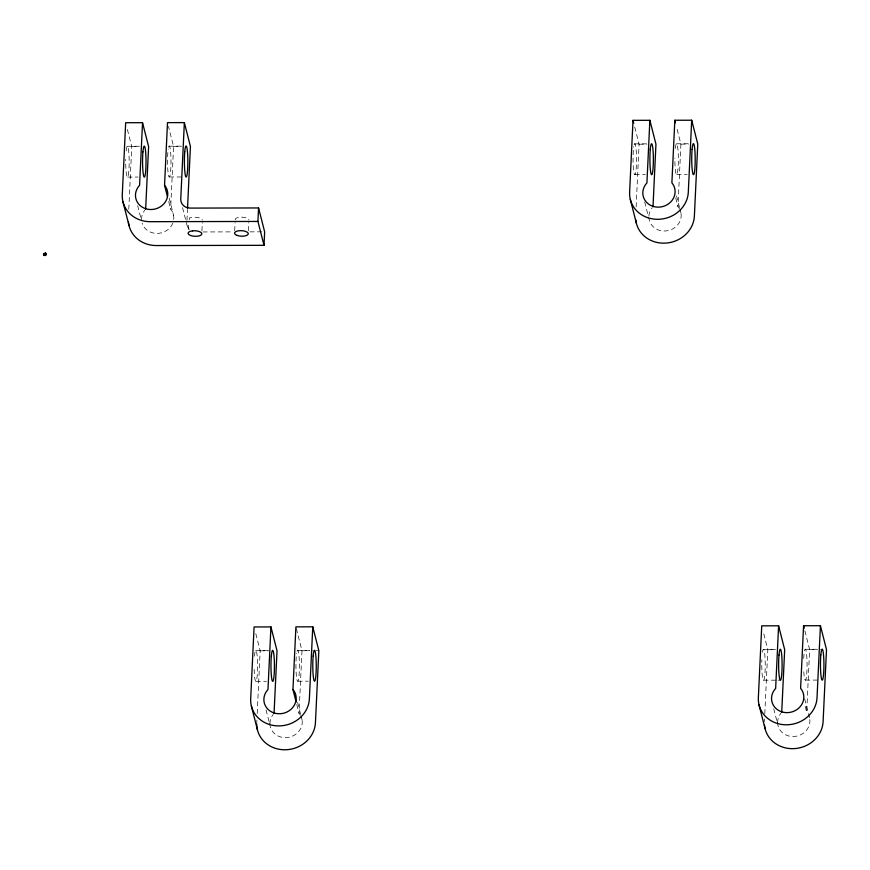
<?xml version="1.0" encoding="UTF-8"?>
<svg xmlns="http://www.w3.org/2000/svg" width="870" height="870" viewBox="0 0 870 870"><rect width="100%" height="100%" fill="white"/><g stroke="black" fill="none" stroke-linecap="round" stroke-linejoin="round"><path stroke-width="0.65" stroke-dasharray="4.35 3.26" d="M128.793 209.278L131.751 146.595L127.27 129.01M173.75 219.501A16.236 14.757 -14.3 0 0 170.629 209.115L173.576 146.508L168.454 126.411M186.952 220.306L187.463 209.561M188.29 229.582L188.605 222.981M201.927 230.811L202.308 222.709M234.693 230.746L235.074 222.644M248.385 230.713L248.766 222.611M256.759 722.839L256.889 720.175M257.205 713.509L260.163 650.825L255.682 633.24M300.465 715.379A16.236 14.757 -14.3 0 0 299.03 713.335L301.988 650.738L296.224 628.118M636.133 206.897L639.091 144.213L633.654 122.855M679.405 208.767A16.236 14.757 -14.3 0 0 677.969 206.734L680.916 144.126L676.436 126.541M764.425 721.73L764.545 719.066M764.795 713.726L767.818 649.716L763.338 632.12M804.848 630.772L809.644 649.618L806.686 712.225L804.445 703.428M634.567 143.876L647.53 143.844M676.392 143.789L688.061 143.757M639.091 144.213L646.878 144.202M680.916 144.126L688.703 144.105M127.216 146.258L138.895 146.236M169.041 146.171L182.015 146.138M131.751 146.595L139.537 146.584M173.576 146.508L181.362 146.486M635.002 174.696L645.377 174.674M676.827 174.609L687.202 174.587M127.662 177.078L138.036 177.056M169.487 176.991L181.156 176.969M202.895 231.953L232.431 231.888M249.875 231.855L263.305 231.822M255.628 650.488L268.591 650.455M297.453 650.39L313.015 650.358M763.284 649.368L774.952 649.346M805.109 649.281L820.671 649.248M260.163 650.825L269.232 650.803M301.988 650.738L309.763 650.716M316.245 650.706L318.844 650.695M767.818 649.716L775.594 649.694M809.644 649.618L817.419 649.607M256.063 681.308L266.438 681.286M297.888 681.21L308.263 681.188M763.719 680.199L776.692 680.166M777.987 680.166L780.586 680.155M805.544 680.101L817.224 680.079M189.203 219.827L189.334 217.978L193.249 217.326A6.895 2.773 2.7 0 1 202.438 220.012M676.555 195.815L679.753 208.376M680.068 209.637L681.036 213.411M804.63 698.795L809.752 718.903M675.729 197.936L677.969 206.734M644.692 201.981L648.204 215.803M648.531 217.065L649.488 220.828A16.236 14.757 -14.3 0 0 670.313 229.974A16.236 14.757 -14.3 0 0 679.97 209.866M773.734 708.735L776.932 721.295M777.247 722.557L778.204 726.33A16.236 14.757 -14.3 0 0 799.041 735.465A16.236 14.757 -14.3 0 0 808.687 715.368M182.569 207.723L187.05 225.319M169.215 198.197L173.685 215.793M297.616 702.427L300.813 714.988M301.14 716.238L302.097 720.012M168.704 201.568L170.629 209.115M296.79 704.537L299.03 713.335M137.667 205.624L140.864 218.185M266.068 709.844L269.276 722.415M269.591 723.666L270.548 727.44A16.236 14.757 -14.3 0 0 291.385 736.575A16.236 14.757 -14.3 0 0 301.031 716.478M675.337 148.465A15.497 1.729 89.9 0 1 678.1 151.565A15.497 1.729 89.9 0 1 677.023 174.315A15.497 1.729 89.9 0 1 674.881 158.155M634.121 144.833A15.497 1.729 89.9 0 1 636.514 160.33A15.497 1.729 89.9 0 1 633.98 172.869A15.497 1.729 89.9 0 1 633.73 146.769M648.911 215.945A16.236 14.757 -14.3 0 1 652.141 207.778M803.728 658.427A15.497 1.729 89.9 0 1 806.392 652.62A15.497 1.729 89.9 0 1 806.381 677.208A15.497 1.729 89.9 0 1 803.728 670.291M762.457 652.272A15.497 1.729 89.9 0 1 765.143 660.036A15.497 1.729 89.9 0 1 763.523 680.286A15.497 1.729 89.9 0 1 761.859 659.775M777.617 722.676A16.236 14.757 -14.3 0 1 780.868 713.269M168.606 147.117A15.497 1.729 89.9 0 1 170.988 162.614A15.497 1.729 89.9 0 1 168.465 175.153A15.497 1.729 89.9 0 1 168.214 149.064M126.172 150.934A15.497 1.729 89.9 0 1 128.956 154.436A15.497 1.729 89.9 0 1 127.759 176.958A15.497 1.729 89.9 0 1 125.726 159.286M172.815 223.144A16.236 14.757 -14.3 0 1 157.002 233.399A16.236 14.757 -14.3 0 1 142.147 223.209M141.549 219.566A16.236 14.757 -14.3 0 1 144.801 210.159M235.204 219.936A6.895 2.773 2.7 0 1 241.338 217.141A6.895 2.773 2.7 0 1 248.896 219.914M189.388 229.343A9.842 8.95 -14.3 0 1 186.833 222.992M297.018 651.347A15.497 1.729 89.9 0 1 299.4 666.844A15.497 1.729 89.9 0 1 296.866 679.383A15.497 1.729 89.9 0 1 296.626 653.283M254.475 656.176A15.497 1.729 89.9 0 1 257.226 656.752A15.497 1.729 89.9 0 1 256.498 680.351A15.497 1.729 89.9 0 1 254.127 667.562M269.95 723.796A16.236 14.757 -14.3 0 1 273.213 714.379"/><path stroke-width="1.3" d="M45.892 255.084L43.902 254.497L45.327 254.54M43.685 254.105L44.381 255.584L44.261 254.779M45.327 253.311L45.795 254.486L45.795 253.224L43.87 253.681L45.914 253.475L45.218 253.627L45.816 254.453L45.468 253.3M45.457 255.562L45.566 253.224L45.903 253.986M44.12 254.127L43.5 254.138M43.837 254.431L44.109 254.899M45.283 254.66L45.392 254.279M45.349 255.008C44.479 254.138 46.436 255.454 44.109 254.79M45.523 253.746L45.512 254.062M44.37 255.345L44.446 254.801M43.826 255.073L44.392 255.475L44.381 254.867M44.522 253.409L43.87 253.561M45.251 255.312L45.718 255.127M128.445 222.144A29.526 26.839 -14.3 0 0 156.426 245.558L264.012 245.318L257.933 221.448L150.347 221.687A29.526 26.839 -14.3 0 1 122.278 194.739L125.671 122.724L142.528 122.692L139.581 185.299A16.236 14.757 -14.3 0 0 140.081 205.548A16.236 14.757 -14.3 0 0 162.135 205.494A16.236 14.757 -14.3 0 0 164.55 185.234L167.497 122.637L184.353 122.605L190.432 146.475L187.528 208.224M145.66 209.17L148.607 146.562L142.528 122.692M184.353 122.605L180.753 199.121A9.842 8.95 -14.3 0 0 190.106 208.093L258.564 207.952L264.643 231.822L264.012 245.318M257.933 221.448L258.564 207.952M312.765 626.824L309.372 698.838A29.526 26.839 -14.3 0 1 278.748 725.906A29.526 26.839 -14.3 0 1 250.68 698.969L254.083 626.955L270.94 626.911L267.982 689.518A16.236 14.757 -14.3 0 0 268.482 709.768A16.236 14.757 -14.3 0 0 290.547 709.724A16.236 14.757 -14.3 0 0 292.951 689.464L295.909 626.857L312.765 626.824L318.844 650.695L315.44 722.709A29.526 26.839 -14.3 0 1 285.469 749.777A29.526 26.839 -14.3 0 1 256.737 724.014M274.061 713.389L277.019 650.793L270.94 626.911M633.012 120.343L629.619 192.357A29.526 26.839 -14.3 0 0 657.687 219.305A29.526 26.839 -14.3 0 0 688.3 192.237L691.693 120.223L674.837 120.256L671.89 182.852A16.236 14.757 -14.3 0 1 669.476 203.112A16.236 14.757 -14.3 0 1 647.421 203.167A16.236 14.757 -14.3 0 1 646.921 182.907L649.868 120.31L633.012 120.343L633.654 122.855M653 206.788L655.947 144.181L649.868 120.31M820.421 625.715L817.028 697.729A29.526 26.839 -14.3 0 1 786.415 724.797A29.526 26.839 -14.3 0 1 758.346 697.86L761.739 625.845L778.596 625.802L775.648 688.409A16.236 14.757 -14.3 0 0 776.149 708.658A16.236 14.757 -14.3 0 0 798.203 708.615A16.236 14.757 -14.3 0 0 800.607 688.355L803.565 625.747L820.421 625.715L826.5 649.586L823.107 721.6A29.526 26.839 -14.3 0 1 794.408 748.613A29.526 26.839 -14.3 0 1 764.502 725.254M781.728 712.28L784.675 649.672L778.596 625.802M45.642 253.572L45.936 254.062M192.498 230.844A6.895 2.773 2.7 0 1 201.753 234.237A6.895 2.773 2.7 0 1 190.617 235.509A6.895 2.773 2.7 0 1 192.498 230.844L192.618 230.833M691.693 120.223L697.773 144.094L694.38 216.108A29.526 26.839 -14.3 0 1 665.691 243.111A29.526 26.839 -14.3 0 1 635.785 219.762M674.837 120.256L675.479 122.768M803.565 625.747L804.206 628.26M630.293 199.35L636.372 223.22M759.01 704.841L765.089 728.712M164.55 185.234L167.421 196.544M292.951 689.464L296.148 702.025M122.953 201.731L129.032 225.602M251.354 705.961L257.433 729.832M692.096 149.433A15.497 1.729 89.9 0 0 693.227 174.478A15.497 1.729 89.9 0 0 695.065 153.566A15.497 1.729 89.9 0 0 692.096 149.433M650.271 149.531A15.497 1.729 89.9 0 0 651.402 174.565A15.497 1.729 89.9 0 0 653.239 153.653A15.497 1.729 89.9 0 0 650.271 149.531M820.823 654.936A15.497 1.729 89.9 0 0 821.954 679.97A15.497 1.729 89.9 0 0 823.792 659.058A15.497 1.729 89.9 0 0 820.823 654.936M778.998 655.023A15.497 1.729 89.9 0 0 780.129 680.068A15.497 1.729 89.9 0 0 781.967 659.155A15.497 1.729 89.9 0 0 778.998 655.023M184.755 151.815A15.497 1.729 89.9 0 0 185.886 176.86A15.497 1.729 89.9 0 0 187.724 155.947A15.497 1.729 89.9 0 0 184.755 151.815M142.93 151.913A15.497 1.729 89.9 0 0 144.061 176.947A15.497 1.729 89.9 0 0 145.899 156.034A15.497 1.729 89.9 0 0 142.93 151.913M237.075 235.411A6.895 2.773 2.7 0 0 248.211 234.139A6.895 2.773 2.7 0 0 238.956 230.746A6.895 2.773 2.7 0 0 237.075 235.411M313.156 656.045A15.497 1.729 89.9 0 0 314.298 681.079A15.497 1.729 89.9 0 0 316.125 660.167A15.497 1.729 89.9 0 0 313.156 656.045M271.331 656.132A15.497 1.729 89.9 0 0 272.473 681.177A15.497 1.729 89.9 0 0 274.3 660.265A15.497 1.729 89.9 0 0 271.331 656.132"/></g></svg>
